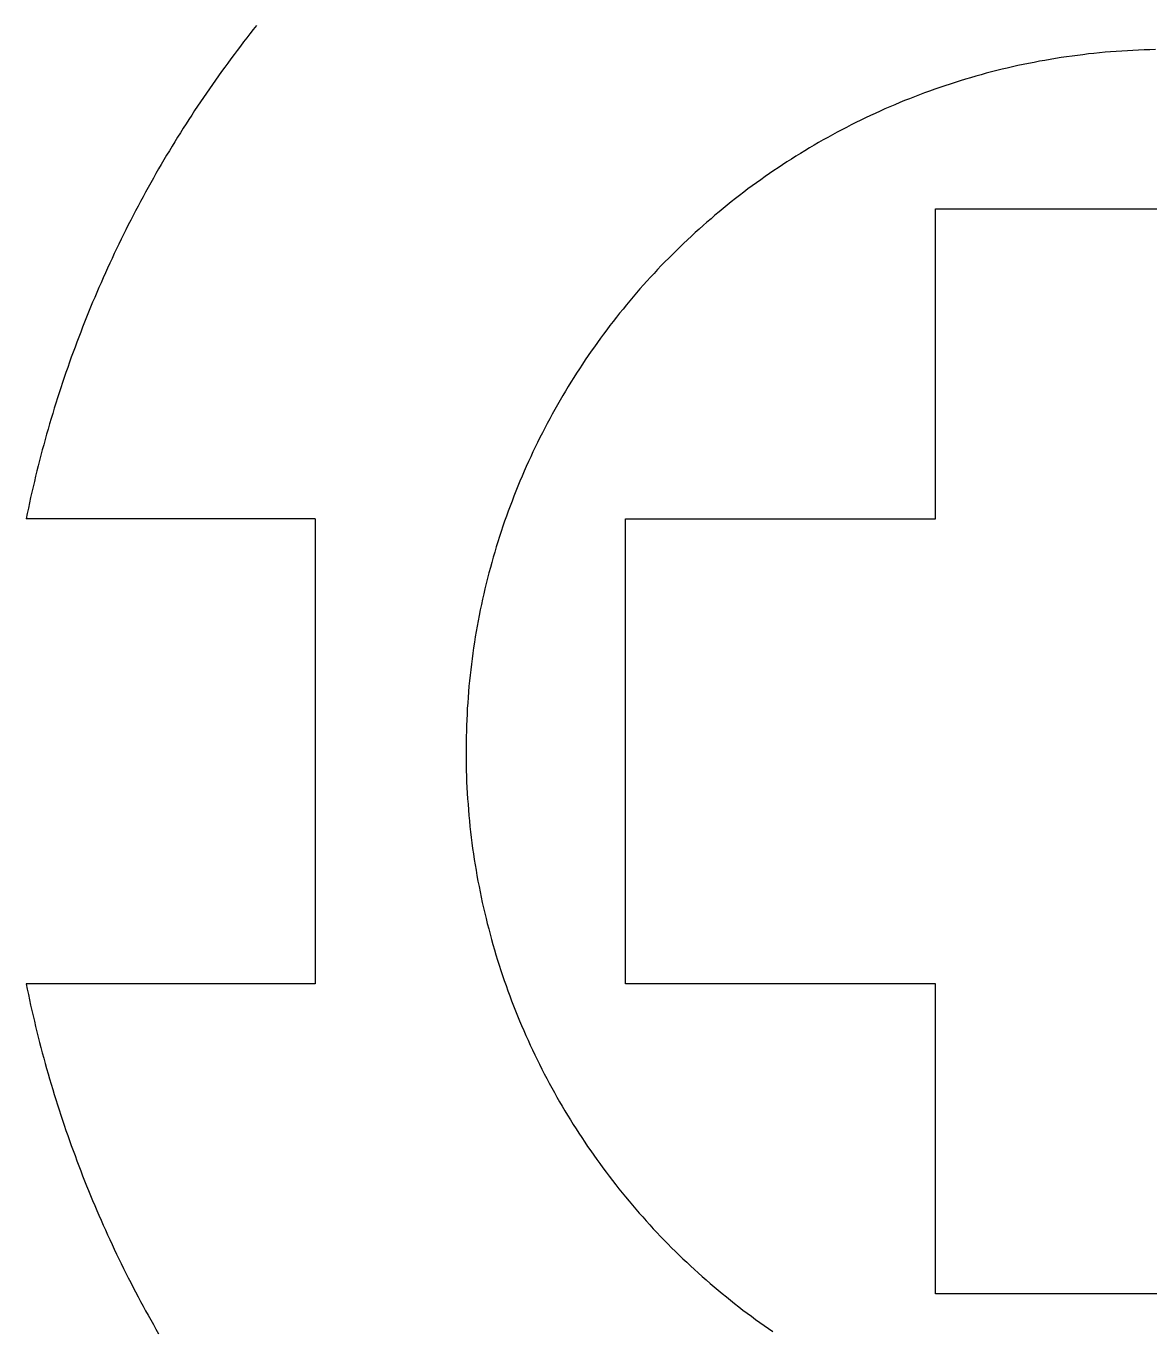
# Model space of a CAD drawing. Extents: x 0 to 279, y 0 to 212.
# Drawn here: x 68.6 to 83.38, y 16.3 to 33.45 of the extents above; entities that cross this region are included whole.
import ezdxf

# ---------------------------------------------------------------- set-up
doc = ezdxf.new("R2010")
doc.units = 0
doc.layers.add('LAYER_1', color=18, linetype='CONTINUOUS')

msp = doc.modelspace()

# ---------------------------------------------------------------- linework, layer by layer
at = {"layer": 'LAYER_1'}
for points in [[(71.629, 33.46), (71.586, 33.406), (71.543, 33.351), (71.5, 33.297), (71.458, 33.242), (71.416, 33.187), (71.374, 33.132), (71.333, 33.077), (71.291, 33.021), (71.25, 32.965), (71.21, 32.909), (71.169, 32.853), (71.129, 32.797), (71.089, 32.74), (71.049, 32.683), (71.009, 32.627), (70.97, 32.569), (70.931, 32.512), (70.892, 32.455), (70.854, 32.397), (70.815, 32.339), (70.777, 32.281), (70.739, 32.223), (70.702, 32.165), (70.665, 32.106), (70.628, 32.047), (70.591, 31.988), (70.554, 31.929), (70.518, 31.87), (70.482, 31.81), (70.446, 31.751), (70.411, 31.691), (70.376, 31.631), (70.341, 31.571), (70.306, 31.51), (70.272, 31.45), (70.238, 31.389), (70.204, 31.328), (70.17, 31.267), (70.137, 31.206), (70.104, 31.144), (70.071, 31.083), (70.038, 31.021), (70.006, 30.959), (69.974, 30.897), (69.942, 30.835), (69.911, 30.772), (69.88, 30.71), (69.849, 30.647), (69.818, 30.584), (69.788, 30.521), (69.758, 30.458), (69.728, 30.395), (69.699, 30.331), (69.669, 30.267), (69.641, 30.203), (69.612, 30.139), (69.584, 30.075), (69.555, 30.011), (69.528, 29.946), (69.5, 29.882), (69.473, 29.817), (69.446, 29.752), (69.419, 29.687), (69.393, 29.622), (69.367, 29.556), (69.341, 29.491), (69.316, 29.425), (69.29, 29.359), (69.265, 29.293), (69.241, 29.227), (69.216, 29.161), (69.192, 29.094), (69.169, 29.028), (69.145, 28.961), (69.122, 28.894), (69.099, 28.827), (69.077, 28.76), (69.054, 28.693), (69.032, 28.625), (69.011, 28.558), (68.989, 28.49), (68.968, 28.422), (68.948, 28.354), (68.927, 28.286), (68.907, 28.218), (68.887, 28.149), (68.868, 28.081), (68.848, 28.012), (68.83, 27.943), (68.811, 27.875), (68.793, 27.805), (68.775, 27.736), (68.757, 27.667), (68.74, 27.598), (68.722, 27.528), (68.706, 27.458), (68.689, 27.388), (68.673, 27.319), (68.657, 27.248), (68.642, 27.178), (68.627, 27.108), (68.612, 27.038), (68.597, 26.967)], [(83.455, 33.141), (83.381, 33.139), (83.307, 33.137), (83.233, 33.134), (83.159, 33.131), (83.085, 33.127), (83.011, 33.122), (82.938, 33.117), (82.865, 33.112), (82.792, 33.106), (82.719, 33.099), (82.646, 33.091), (82.573, 33.084), (82.501, 33.075), (82.429, 33.066), (82.357, 33.056), (82.285, 33.046), (82.213, 33.036), (82.141, 33.024), (82.07, 33.013), (81.999, 33), (81.928, 32.988), (81.857, 32.974), (81.786, 32.96), (81.716, 32.946), (81.646, 32.931), (81.576, 32.915), (81.506, 32.899), (81.436, 32.883), (81.367, 32.865), (81.298, 32.848), (81.229, 32.83), (81.16, 32.811), (81.091, 32.792), (81.023, 32.772), (80.955, 32.752), (80.887, 32.731), (80.819, 32.71), (80.752, 32.688), (80.684, 32.666), (80.617, 32.643), (80.551, 32.62), (80.484, 32.596), (80.418, 32.572), (80.352, 32.547), (80.286, 32.522), (80.22, 32.496), (80.155, 32.47), (80.09, 32.444), (80.025, 32.416), (79.96, 32.389), (79.896, 32.361), (79.832, 32.332), (79.768, 32.303), (79.704, 32.274), (79.641, 32.244), (79.578, 32.213), (79.515, 32.182), (79.453, 32.151), (79.39, 32.119), (79.328, 32.087), (79.267, 32.054), (79.205, 32.021), (79.144, 31.987), (79.083, 31.953), (79.023, 31.919), (78.963, 31.884), (78.903, 31.848), (78.843, 31.812), (78.783, 31.776), (78.724, 31.739), (78.665, 31.702), (78.607, 31.665), (78.549, 31.627), (78.491, 31.588), (78.433, 31.549), (78.376, 31.51), (78.319, 31.47), (78.262, 31.43), (78.206, 31.39), (78.15, 31.349), (78.094, 31.308), (78.039, 31.266), (77.984, 31.224), (77.929, 31.181), (77.875, 31.138), (77.821, 31.095), (77.767, 31.051), (77.713, 31.007), (77.66, 30.962), (77.608, 30.917), (77.555, 30.872), (77.503, 30.826), (77.451, 30.78), (77.4, 30.734), (77.349, 30.687), (77.298, 30.64), (77.248, 30.592), (77.198, 30.544), (77.149, 30.496), (77.099, 30.447), (77.051, 30.398), (77.002, 30.349), (76.954, 30.299), (76.906, 30.249), (76.859, 30.198), (76.812, 30.147), (76.765, 30.096), (76.719, 30.045), (76.673, 29.993), (76.628, 29.94), (76.583, 29.888), (76.538, 29.835), (76.494, 29.782), (76.45, 29.728), (76.406, 29.674), (76.363, 29.62), (76.32, 29.565), (76.278, 29.51), (76.236, 29.455), (76.195, 29.399), (76.153, 29.344), (76.113, 29.287), (76.073, 29.231), (76.033, 29.174), (75.993, 29.117), (75.954, 29.059), (75.916, 29.001), (75.877, 28.943), (75.84, 28.885), (75.802, 28.826), (75.765, 28.767), (75.729, 28.708), (75.693, 28.648), (75.657, 28.589), (75.622, 28.528), (75.588, 28.468), (75.553, 28.407), (75.52, 28.346), (75.486, 28.285), (75.453, 28.223), (75.421, 28.161), (75.389, 28.099), (75.357, 28.037), (75.326, 27.974), (75.296, 27.911), (75.265, 27.848), (75.236, 27.785), (75.206, 27.721), (75.178, 27.657), (75.149, 27.593), (75.122, 27.528), (75.094, 27.463), (75.067, 27.398), (75.041, 27.333), (75.015, 27.268), (74.99, 27.202), (74.965, 27.136), (74.94, 27.07), (74.916, 27.003), (74.893, 26.936), (74.87, 26.87), (74.848, 26.802), (74.826, 26.735), (74.804, 26.667), (74.783, 26.6), (74.763, 26.531), (74.743, 26.463), (74.724, 26.395), (74.705, 26.326), (74.686, 26.257), (74.669, 26.188), (74.651, 26.119), (74.634, 26.049), (74.618, 25.979), (74.602, 25.909), (74.587, 25.839), (74.573, 25.769), (74.558, 25.698), (74.545, 25.628), (74.532, 25.557), (74.519, 25.486), (74.507, 25.414), (74.496, 25.343), (74.485, 25.271), (74.474, 25.199), (74.465, 25.127), (74.455, 25.055), (74.447, 24.983), (74.439, 24.91), (74.431, 24.837), (74.424, 24.765), (74.418, 24.691), (74.412, 24.618), (74.407, 24.545), (74.402, 24.471), (74.398, 24.398), (74.394, 24.324), (74.391, 24.25), (74.389, 24.176), (74.387, 24.102), (74.386, 24.027), (74.385, 23.953), (74.385, 23.878), (74.385, 23.803), (74.387, 23.729), (74.388, 23.655), (74.391, 23.58), (74.393, 23.506), (74.397, 23.433), (74.401, 23.359), (74.406, 23.285), (74.411, 23.212), (74.416, 23.139), (74.423, 23.066), (74.43, 22.993), (74.437, 22.92), (74.445, 22.848), (74.454, 22.775), (74.463, 22.703), (74.472, 22.631), (74.483, 22.559), (74.494, 22.487), (74.505, 22.416), (74.517, 22.344), (74.529, 22.273), (74.542, 22.202), (74.556, 22.132), (74.57, 22.061), (74.584, 21.991), (74.599, 21.92), (74.615, 21.85), (74.631, 21.781), (74.648, 21.711), (74.665, 21.642), (74.683, 21.572), (74.701, 21.504), (74.72, 21.435), (74.739, 21.366), (74.759, 21.298), (74.779, 21.23), (74.8, 21.162), (74.821, 21.094), (74.843, 21.027), (74.866, 20.96), (74.888, 20.893), (74.912, 20.826), (74.936, 20.759), (74.96, 20.693), (74.985, 20.627), (75.01, 20.561), (75.036, 20.496), (75.062, 20.43), (75.089, 20.365), (75.116, 20.301), (75.144, 20.236), (75.172, 20.172), (75.201, 20.108), (75.23, 20.044), (75.259, 19.98), (75.289, 19.917), (75.32, 19.854), (75.351, 19.791), (75.382, 19.729), (75.414, 19.667), (75.447, 19.605), (75.48, 19.543), (75.513, 19.482), (75.547, 19.421), (75.581, 19.36), (75.615, 19.299), (75.65, 19.239), (75.686, 19.179), (75.722, 19.12), (75.758, 19.06), (75.795, 19.001), (75.832, 18.943), (75.87, 18.884), (75.908, 18.826), (75.946, 18.768), (75.985, 18.711), (76.025, 18.653), (76.065, 18.596), (76.105, 18.54), (76.145, 18.484), (76.186, 18.428), (76.228, 18.372), (76.27, 18.317), (76.312, 18.262), (76.354, 18.207), (76.397, 18.153), (76.441, 18.099), (76.485, 18.045), (76.529, 17.992), (76.574, 17.939), (76.619, 17.886), (76.664, 17.834), (76.71, 17.782), (76.756, 17.73), (76.802, 17.679), (76.849, 17.628), (76.897, 17.577), (76.944, 17.527), (76.992, 17.477), (77.041, 17.428), (77.09, 17.378), (77.139, 17.33), (77.188, 17.281), (77.238, 17.233), (77.288, 17.186), (77.339, 17.138), (77.39, 17.091), (77.441, 17.045), (77.493, 16.999), (77.545, 16.953), (77.597, 16.907), (77.65, 16.862), (77.703, 16.818), (77.756, 16.774), (77.81, 16.73), (77.864, 16.686), (77.918, 16.643), (77.973, 16.601), (78.028, 16.558), (78.083, 16.517), (78.139, 16.475), (78.195, 16.434), (78.251, 16.394), (78.308, 16.353), (78.365, 16.314), (78.422, 16.274)], [(83.476, 16.77), (83.333, 16.77), (83.261, 16.77), (83.19, 16.77), (83.119, 16.77), (83.048, 16.77), (82.978, 16.77), (82.908, 16.77), (82.838, 16.77), (82.769, 16.77), (82.7, 16.77), (82.631, 16.77), (82.597, 16.77), (82.563, 16.77), (82.529, 16.77), (82.496, 16.77), (82.462, 16.77), (82.429, 16.77), (82.395, 16.77), (82.362, 16.77), (82.329, 16.77), (82.297, 16.77), (82.264, 16.77), (82.232, 16.77), (82.199, 16.77), (82.167, 16.77), (82.135, 16.77), (82.104, 16.77), (82.072, 16.77), (82.041, 16.77), (82.01, 16.77), (81.979, 16.77), (81.948, 16.77), (81.918, 16.77), (81.887, 16.77), (81.857, 16.77), (81.827, 16.77), (81.798, 16.77), (81.769, 16.77), (81.739, 16.77), (81.711, 16.77), (81.682, 16.77), (81.654, 16.77), (81.625, 16.77), (81.598, 16.77), (81.57, 16.77), (81.543, 16.77), (81.516, 16.77), (81.489, 16.77), (81.463, 16.77), (81.436, 16.77), (81.41, 16.77), (81.385, 16.77), (81.36, 16.77), (81.335, 16.77), (81.31, 16.77), (81.286, 16.77), (81.262, 16.77), (81.238, 16.77), (81.214, 16.77), (81.191, 16.77), (81.169, 16.77), (81.146, 16.77), (81.124, 16.77), (81.103, 16.77), (81.081, 16.77), (81.06, 16.77), (81.04, 16.77), (81.02, 16.77), (81, 16.77), (80.98, 16.77), (80.961, 16.77), (80.942, 16.77), (80.924, 16.77), (80.906, 16.77), (80.889, 16.77), (80.872, 16.77), (80.855, 16.77), (80.838, 16.77), (80.823, 16.77), (80.807, 16.77), (80.792, 16.77), (80.777, 16.77), (80.763, 16.77), (80.75, 16.77), (80.736, 16.77), (80.723, 16.77), (80.711, 16.77), (80.699, 16.77), (80.687, 16.77), (80.676, 16.77), (80.666, 16.77), (80.656, 16.77), (80.646, 16.77), (80.637, 16.77), (80.628, 16.77), (80.624, 16.77), (80.62, 16.77), (80.616, 16.77), (80.613, 16.77), (80.609, 16.77), (80.605, 16.77), (80.602, 16.77), (80.599, 16.77), (80.596, 16.77), (80.593, 16.77), (80.59, 16.77), (80.587, 16.77), (80.584, 16.77), (80.582, 16.77), (80.579, 16.77), (80.577, 16.77), (80.575, 16.77), (80.573, 16.77), (80.571, 16.77), (80.57, 16.77), (80.568, 16.77), (80.567, 16.77), (80.565, 16.77), (80.564, 16.77), (80.563, 16.77), (80.562, 16.77), (80.561, 16.77), (80.561, 16.77), (80.56, 16.77), (80.56, 16.77), (80.56, 16.77), (80.56, 16.77), (80.56, 16.77), (80.56, 16.77), (80.56, 16.77), (80.56, 16.77), (80.56, 16.771), (80.56, 16.771), (80.56, 16.772), (80.56, 16.773), (80.56, 16.773), (80.56, 16.774), (80.56, 16.775), (80.56, 16.776), (80.56, 16.777), (80.56, 16.779), (80.56, 16.78), (80.56, 16.781), (80.56, 16.783), (80.56, 16.784), (80.56, 16.786), (80.56, 16.788), (80.56, 16.79), (80.56, 16.792), (80.56, 16.794), (80.56, 16.796), (80.56, 16.798), (80.56, 16.8), (80.56, 16.802), (80.56, 16.805), (80.56, 16.807), (80.56, 16.81), (80.56, 16.813), (80.56, 16.815), (80.56, 16.821), (80.56, 16.827), (80.56, 16.834), (80.56, 16.84), (80.56, 16.847), (80.56, 16.855), (80.56, 16.862), (80.56, 16.87), (80.56, 16.879), (80.56, 16.887), (80.56, 16.896), (80.56, 16.905), (80.56, 16.915), (80.56, 16.925), (80.56, 16.935), (80.56, 16.945), (80.56, 16.955), (80.56, 16.966), (80.56, 16.977), (80.56, 16.989), (80.56, 17.001), (80.56, 17.013), (80.56, 17.025), (80.56, 17.037), (80.56, 17.05), (80.56, 17.063), (80.56, 17.076), (80.56, 17.09), (80.56, 17.103), (80.56, 17.117), (80.56, 17.132), (80.56, 17.146), (80.56, 17.161), (80.56, 17.176), (80.56, 17.191), (80.56, 17.206), (80.56, 17.222), (80.56, 17.238), (80.56, 17.254), (80.56, 17.27), (80.56, 17.286), (80.56, 17.303), (80.56, 17.32), (80.56, 17.337), (80.56, 17.354), (80.56, 17.371), (80.56, 17.389), (80.56, 17.407), (80.56, 17.425), (80.56, 17.443), (80.56, 17.462), (80.56, 17.48), (80.56, 17.499), (80.56, 17.518), (80.56, 17.537), (80.56, 17.556), (80.56, 17.575), (80.56, 17.595), (80.56, 17.615), (80.56, 17.635), (80.56, 17.655), (80.56, 17.675), (80.56, 17.695), (80.56, 17.716), (80.56, 17.736), (80.56, 17.757), (80.56, 17.778), (80.56, 17.799), (80.56, 17.82), (80.56, 17.841), (80.56, 17.863), (80.56, 17.884), (80.56, 17.906), (80.56, 17.928), (80.56, 17.949), (80.56, 17.971), (80.56, 17.993), (80.56, 18.016), (80.56, 18.038), (80.56, 18.06), (80.56, 18.083), (80.56, 18.105), (80.56, 18.128), (80.56, 18.151), (80.56, 18.196), (80.56, 18.242), (80.56, 18.288), (80.56, 18.335), (80.56, 18.382), (80.56, 18.429), (80.56, 18.476), (80.56, 18.523), (80.56, 18.571), (80.56, 18.618), (80.56, 18.714), (80.56, 18.809), (80.56, 18.905), (80.56, 19), (80.56, 19.048), (80.56, 19.095), (80.56, 19.142), (80.56, 19.19), (80.56, 19.236), (80.56, 19.283), (80.56, 19.33), (80.56, 19.376), (80.56, 19.422), (80.56, 19.468), (80.56, 19.49), (80.56, 19.513), (80.56, 19.536), (80.56, 19.558), (80.56, 19.58), (80.56, 19.603), (80.56, 19.625), (80.56, 19.647), (80.56, 19.669), (80.56, 19.691), (80.56, 19.712), (80.56, 19.734), (80.56, 19.756), (80.56, 19.777), (80.56, 19.798), (80.56, 19.819), (80.56, 19.84), (80.56, 19.861), (80.56, 19.882), (80.56, 19.903), (80.56, 19.923), (80.56, 19.943), (80.56, 19.964), (80.56, 19.984), (80.56, 20.003), (80.56, 20.023), (80.56, 20.043), (80.56, 20.062), (80.56, 20.081), (80.56, 20.1), (80.56, 20.119), (80.56, 20.138), (80.56, 20.157), (80.56, 20.175), (80.56, 20.193), (80.56, 20.211), (80.56, 20.229), (80.56, 20.247), (80.56, 20.264), (80.56, 20.281), (80.56, 20.298), (80.56, 20.315), (80.56, 20.332), (80.56, 20.348), (80.56, 20.365), (80.56, 20.381), (80.56, 20.396), (80.56, 20.412), (80.56, 20.427), (80.56, 20.443), (80.56, 20.457), (80.56, 20.472), (80.56, 20.487), (80.56, 20.501), (80.56, 20.515), (80.56, 20.529), (80.56, 20.542), (80.56, 20.555), (80.56, 20.568), (80.56, 20.581), (80.56, 20.593), (80.56, 20.606), (80.56, 20.618), (80.56, 20.629), (80.56, 20.641), (80.56, 20.652), (80.56, 20.663), (80.56, 20.673), (80.56, 20.684), (80.56, 20.694), (80.56, 20.703), (80.56, 20.713), (80.56, 20.722), (80.56, 20.731), (80.56, 20.739), (80.56, 20.748), (80.56, 20.756), (80.56, 20.763), (80.56, 20.771), (80.56, 20.778), (80.56, 20.785), (80.56, 20.791), (80.56, 20.797), (80.56, 20.803), (80.56, 20.806), (80.56, 20.808), (80.56, 20.811), (80.56, 20.813), (80.56, 20.816), (80.56, 20.818), (80.56, 20.82), (80.56, 20.823), (80.56, 20.825), (80.56, 20.827), (80.56, 20.829), (80.56, 20.83), (80.56, 20.832), (80.56, 20.834), (80.56, 20.835), (80.56, 20.837), (80.56, 20.838), (80.56, 20.84), (80.56, 20.841), (80.56, 20.842), (80.56, 20.843), (80.56, 20.844), (80.56, 20.845), (80.56, 20.846), (80.56, 20.846), (80.56, 20.847), (80.56, 20.847), (80.56, 20.848), (80.56, 20.848), (80.56, 20.848), (80.56, 20.849), (80.56, 20.849), (80.56, 20.849), (80.56, 20.849), (80.559, 20.849), (80.559, 20.849), (80.559, 20.849), (80.558, 20.849), (80.557, 20.849), (80.557, 20.849), (80.556, 20.849), (80.555, 20.849), (80.554, 20.849), (80.553, 20.849), (80.552, 20.849), (80.551, 20.849), (80.549, 20.849), (80.548, 20.849), (80.547, 20.849), (80.545, 20.849), (80.543, 20.849), (80.542, 20.849), (80.54, 20.849), (80.538, 20.849), (80.536, 20.849), (80.534, 20.849), (80.531, 20.849), (80.529, 20.849), (80.527, 20.849), (80.524, 20.849), (80.522, 20.849), (80.519, 20.849), (80.517, 20.849), (80.514, 20.849), (80.508, 20.849), (80.502, 20.849), (80.496, 20.849), (80.489, 20.849), (80.482, 20.849), (80.475, 20.849), (80.467, 20.849), (80.459, 20.849), (80.451, 20.849), (80.442, 20.849), (80.433, 20.849), (80.424, 20.849), (80.415, 20.849), (80.405, 20.849), (80.395, 20.849), (80.384, 20.849), (80.374, 20.849), (80.363, 20.849), (80.352, 20.849), (80.34, 20.849), (80.329, 20.849), (80.317, 20.849), (80.305, 20.849), (80.292, 20.849), (80.279, 20.849), (80.266, 20.849), (80.253, 20.849), (80.24, 20.849), (80.226, 20.849), (80.212, 20.849), (80.198, 20.849), (80.183, 20.849), (80.169, 20.849), (80.154, 20.849), (80.139, 20.849), (80.123, 20.849), (80.108, 20.849), (80.092, 20.849), (80.076, 20.849), (80.06, 20.849), (80.043, 20.849), (80.026, 20.849), (80.01, 20.849), (79.993, 20.849), (79.975, 20.849), (79.958, 20.849), (79.94, 20.849), (79.922, 20.849), (79.904, 20.849), (79.886, 20.849), (79.868, 20.849), (79.849, 20.849), (79.83, 20.849), (79.812, 20.849), (79.792, 20.849), (79.773, 20.849), (79.754, 20.849), (79.734, 20.849), (79.715, 20.849), (79.695, 20.849), (79.675, 20.849), (79.654, 20.849), (79.634, 20.849), (79.614, 20.849), (79.593, 20.849), (79.572, 20.849), (79.551, 20.849), (79.53, 20.849), (79.509, 20.849), (79.488, 20.849), (79.467, 20.849), (79.445, 20.849), (79.423, 20.849), (79.402, 20.849), (79.38, 20.849), (79.358, 20.849), (79.336, 20.849), (79.314, 20.849), (79.291, 20.849), (79.269, 20.849), (79.247, 20.849), (79.224, 20.849), (79.201, 20.849), (79.179, 20.849), (79.133, 20.849), (79.087, 20.849), (79.041, 20.849), (78.994, 20.849), (78.948, 20.849), (78.901, 20.849), (78.853, 20.849), (78.806, 20.849), (78.759, 20.849), (78.711, 20.849), (78.616, 20.849), (78.52, 20.849), (78.425, 20.849), (78.329, 20.849), (78.282, 20.849), (78.234, 20.849), (78.187, 20.849), (78.14, 20.849), (78.093, 20.849), (78.046, 20.849), (78, 20.849), (77.953, 20.849), (77.907, 20.849), (77.862, 20.849), (77.839, 20.849), (77.816, 20.849), (77.794, 20.849), (77.771, 20.849), (77.749, 20.849), (77.727, 20.849), (77.705, 20.849), (77.682, 20.849), (77.661, 20.849), (77.639, 20.849), (77.617, 20.849), (77.595, 20.849), (77.574, 20.849), (77.552, 20.849), (77.531, 20.849), (77.51, 20.849), (77.489, 20.849), (77.468, 20.849), (77.447, 20.849), (77.427, 20.849), (77.406, 20.849), (77.386, 20.849), (77.366, 20.849), (77.346, 20.849), (77.326, 20.849), (77.306, 20.849), (77.287, 20.849), (77.267, 20.849), (77.248, 20.849), (77.229, 20.849), (77.21, 20.849), (77.191, 20.849), (77.173, 20.849), (77.154, 20.849), (77.136, 20.849), (77.118, 20.849), (77.1, 20.849), (77.083, 20.849), (77.065, 20.849), (77.048, 20.849), (77.031, 20.849), (77.014, 20.849), (76.997, 20.849), (76.981, 20.849), (76.965, 20.849), (76.949, 20.849), (76.933, 20.849), (76.917, 20.849), (76.902, 20.849), (76.887, 20.849), (76.872, 20.849), (76.857, 20.849), (76.843, 20.849), (76.828, 20.849), (76.815, 20.849), (76.801, 20.849), (76.787, 20.849), (76.774, 20.849), (76.761, 20.849), (76.748, 20.849), (76.736, 20.849), (76.724, 20.849), (76.712, 20.849), (76.7, 20.849), (76.689, 20.849), (76.677, 20.849), (76.667, 20.849), (76.656, 20.849), (76.646, 20.849), (76.636, 20.849), (76.626, 20.849), (76.616, 20.849), (76.607, 20.849), (76.598, 20.849), (76.59, 20.849), (76.582, 20.849), (76.574, 20.849), (76.566, 20.849), (76.559, 20.849), (76.551, 20.849), (76.545, 20.849), (76.538, 20.849), (76.532, 20.849), (76.527, 20.849), (76.524, 20.849), (76.521, 20.849), (76.518, 20.849), (76.516, 20.849), (76.514, 20.849), (76.511, 20.849), (76.509, 20.849), (76.507, 20.849), (76.505, 20.849), (76.503, 20.849), (76.501, 20.849), (76.499, 20.849), (76.497, 20.849), (76.495, 20.849), (76.494, 20.849), (76.492, 20.849), (76.491, 20.849), (76.49, 20.849), (76.488, 20.849), (76.487, 20.849), (76.486, 20.849), (76.485, 20.849), (76.484, 20.849), (76.484, 20.849), (76.483, 20.849), (76.482, 20.849), (76.482, 20.849), (76.481, 20.849), (76.481, 20.849), (76.481, 20.849), (76.481, 20.849), (76.481, 20.849), (76.481, 20.849), (76.481, 20.849), (76.481, 20.849), (76.481, 20.85), (76.481, 20.85), (76.481, 20.851), (76.481, 20.852), (76.481, 20.853), (76.481, 20.854), (76.481, 20.856), (76.481, 20.857), (76.481, 20.859), (76.481, 20.86), (76.481, 20.862), (76.481, 20.864), (76.481, 20.866), (76.481, 20.868), (76.481, 20.871), (76.481, 20.873), (76.481, 20.876), (76.481, 20.879), (76.481, 20.882), (76.481, 20.885), (76.481, 20.888), (76.481, 20.891), (76.481, 20.894), (76.481, 20.898), (76.481, 20.901), (76.481, 20.905), (76.481, 20.909), (76.481, 20.913), (76.481, 20.917), (76.481, 20.926), (76.481, 20.935), (76.481, 20.945), (76.481, 20.955), (76.481, 20.965), (76.481, 20.976), (76.481, 20.988), (76.481, 21), (76.481, 21.012), (76.481, 21.025), (76.481, 21.038), (76.481, 21.052), (76.481, 21.066), (76.481, 21.081), (76.481, 21.096), (76.481, 21.112), (76.481, 21.127), (76.481, 21.144), (76.481, 21.16), (76.481, 21.178), (76.481, 21.195), (76.481, 21.213), (76.481, 21.231), (76.481, 21.25), (76.481, 21.269), (76.481, 21.289), (76.481, 21.308), (76.481, 21.329), (76.481, 21.349), (76.481, 21.37), (76.481, 21.392), (76.481, 21.413), (76.481, 21.435), (76.481, 21.458), (76.481, 21.48), (76.481, 21.503), (76.481, 21.527), (76.481, 21.55), (76.481, 21.574), (76.481, 21.599), (76.481, 21.623), (76.481, 21.648), (76.481, 21.674), (76.481, 21.699), (76.481, 21.725), (76.481, 21.751), (76.481, 21.778), (76.481, 21.805), (76.481, 21.832), (76.481, 21.859), (76.481, 21.887), (76.481, 21.914), (76.481, 21.942), (76.481, 21.971), (76.481, 21.999), (76.481, 22.028), (76.481, 22.057), (76.481, 22.087), (76.481, 22.116), (76.481, 22.146), (76.481, 22.176), (76.481, 22.206), (76.481, 22.237), (76.481, 22.268), (76.481, 22.299), (76.481, 22.33), (76.481, 22.361), (76.481, 22.393), (76.481, 22.424), (76.481, 22.456), (76.481, 22.488), (76.481, 22.52), (76.481, 22.553), (76.481, 22.586), (76.481, 22.618), (76.481, 22.651), (76.481, 22.684), (76.481, 22.718), (76.481, 22.751), (76.481, 22.785), (76.481, 22.818), (76.481, 22.852), (76.481, 22.886), (76.481, 22.92), (76.481, 22.989), (76.481, 23.057), (76.481, 23.127), (76.481, 23.197), (76.481, 23.267), (76.481, 23.337), (76.481, 23.408), (76.481, 23.479), (76.481, 23.55), (76.481, 23.621), (76.481, 23.764), (76.481, 23.908), (76.481, 24.051), (76.481, 24.194), (76.481, 24.266), (76.481, 24.337), (76.481, 24.408), (76.481, 24.478), (76.481, 24.549), (76.481, 24.619), (76.481, 24.689), (76.481, 24.758), (76.481, 24.827), (76.481, 24.896), (76.481, 24.93), (76.481, 24.964), (76.481, 24.997), (76.481, 25.031), (76.481, 25.065), (76.481, 25.098), (76.481, 25.131), (76.481, 25.164), (76.481, 25.197), (76.481, 25.23), (76.481, 25.263), (76.481, 25.295), (76.481, 25.327), (76.481, 25.359), (76.481, 25.391), (76.481, 25.423), (76.481, 25.455), (76.481, 25.486), (76.481, 25.517), (76.481, 25.548), (76.481, 25.579), (76.481, 25.609), (76.481, 25.639), (76.481, 25.669), (76.481, 25.699), (76.481, 25.729), (76.481, 25.758), (76.481, 25.787), (76.481, 25.816), (76.481, 25.845), (76.481, 25.873), (76.481, 25.901), (76.481, 25.929), (76.481, 25.957), (76.481, 25.984), (76.481, 26.011), (76.481, 26.038), (76.481, 26.064), (76.481, 26.09), (76.481, 26.116), (76.481, 26.142), (76.481, 26.167), (76.481, 26.192), (76.481, 26.217), (76.481, 26.241), (76.481, 26.265), (76.481, 26.289), (76.481, 26.312), (76.481, 26.335), (76.481, 26.358), (76.481, 26.38), (76.481, 26.402), (76.481, 26.424), (76.481, 26.445), (76.481, 26.466), (76.481, 26.487), (76.481, 26.507), (76.481, 26.527), (76.481, 26.546), (76.481, 26.566), (76.481, 26.584), (76.481, 26.603), (76.481, 26.621), (76.481, 26.638), (76.481, 26.655), (76.481, 26.672), (76.481, 26.688), (76.481, 26.704), (76.481, 26.72), (76.481, 26.735), (76.481, 26.749), (76.481, 26.763), (76.481, 26.777), (76.481, 26.79), (76.481, 26.803), (76.481, 26.816), (76.481, 26.828), (76.481, 26.839), (76.481, 26.85), (76.481, 26.861), (76.481, 26.871), (76.481, 26.881), (76.481, 26.89), (76.481, 26.898), (76.481, 26.902), (76.481, 26.906), (76.481, 26.91), (76.481, 26.914), (76.481, 26.918), (76.481, 26.921), (76.481, 26.925), (76.481, 26.928), (76.481, 26.931), (76.481, 26.934), (76.481, 26.937), (76.481, 26.94), (76.481, 26.942), (76.481, 26.945), (76.481, 26.947), (76.481, 26.949), (76.481, 26.952), (76.481, 26.954), (76.481, 26.955), (76.481, 26.957), (76.481, 26.959), (76.481, 26.96), (76.481, 26.961), (76.481, 26.963), (76.481, 26.964), (76.481, 26.964), (76.481, 26.965), (76.481, 26.966), (76.481, 26.966), (76.481, 26.967), (76.481, 26.967), (76.481, 26.967), (76.481, 26.967), (76.481, 26.967), (76.481, 26.967), (76.481, 26.967), (76.482, 26.967), (76.482, 26.967), (76.483, 26.967), (76.484, 26.967), (76.484, 26.967), (76.485, 26.967), (76.486, 26.967), (76.487, 26.967), (76.488, 26.967), (76.49, 26.967), (76.491, 26.967), (76.492, 26.967), (76.494, 26.967), (76.495, 26.967), (76.497, 26.967), (76.499, 26.967), (76.501, 26.967), (76.503, 26.967), (76.505, 26.967), (76.507, 26.967), (76.509, 26.967), (76.511, 26.967), (76.514, 26.967), (76.516, 26.967), (76.518, 26.967), (76.521, 26.967), (76.524, 26.967), (76.527, 26.967), (76.532, 26.967), (76.538, 26.967), (76.545, 26.967), (76.551, 26.967), (76.559, 26.967), (76.566, 26.967), (76.574, 26.967), (76.582, 26.967), (76.59, 26.967), (76.598, 26.967), (76.607, 26.967), (76.616, 26.967), (76.626, 26.967), (76.636, 26.967), (76.646, 26.967), (76.656, 26.967), (76.667, 26.967), (76.677, 26.967), (76.689, 26.967), (76.7, 26.967), (76.712, 26.967), (76.724, 26.967), (76.736, 26.967), (76.748, 26.967), (76.761, 26.967), (76.774, 26.967), (76.787, 26.967), (76.801, 26.967), (76.815, 26.967), (76.828, 26.967), (76.843, 26.967), (76.857, 26.967), (76.872, 26.967), (76.887, 26.967), (76.902, 26.967), (76.917, 26.967), (76.933, 26.967), (76.949, 26.967), (76.965, 26.967), (76.981, 26.967), (76.997, 26.967), (77.014, 26.967), (77.031, 26.967), (77.048, 26.967), (77.065, 26.967), (77.083, 26.967), (77.1, 26.967), (77.118, 26.967), (77.136, 26.967), (77.154, 26.967), (77.173, 26.967), (77.191, 26.967), (77.21, 26.967), (77.229, 26.967), (77.248, 26.967), (77.267, 26.967), (77.287, 26.967), (77.306, 26.967), (77.326, 26.967), (77.346, 26.967), (77.366, 26.967), (77.386, 26.967), (77.406, 26.967), (77.427, 26.967), (77.447, 26.967), (77.468, 26.967), (77.489, 26.967), (77.51, 26.967), (77.531, 26.967), (77.552, 26.967), (77.574, 26.967), (77.595, 26.967), (77.617, 26.967), (77.639, 26.967), (77.661, 26.967), (77.682, 26.967), (77.705, 26.967), (77.727, 26.967), (77.749, 26.967), (77.771, 26.967), (77.794, 26.967), (77.816, 26.967), (77.839, 26.967), (77.862, 26.967), (77.907, 26.967), (77.953, 26.967), (78, 26.967), (78.046, 26.967), (78.093, 26.967), (78.14, 26.967), (78.187, 26.967), (78.234, 26.967), (78.282, 26.967), (78.329, 26.967), (78.425, 26.967), (78.52, 26.967), (78.616, 26.967), (78.711, 26.967), (78.759, 26.967), (78.806, 26.967), (78.853, 26.967), (78.901, 26.967), (78.948, 26.967), (78.994, 26.967), (79.041, 26.967), (79.087, 26.967), (79.133, 26.967), (79.179, 26.967), (79.201, 26.967), (79.224, 26.967), (79.247, 26.967), (79.269, 26.967), (79.291, 26.967), (79.314, 26.967), (79.336, 26.967), (79.358, 26.967), (79.38, 26.967), (79.402, 26.967), (79.423, 26.967), (79.445, 26.967), (79.467, 26.967), (79.488, 26.967), (79.509, 26.967), (79.53, 26.967), (79.551, 26.967), (79.572, 26.967), (79.593, 26.967), (79.614, 26.967), (79.634, 26.967), (79.654, 26.967), (79.675, 26.967), (79.695, 26.967), (79.715, 26.967), (79.734, 26.967), (79.754, 26.967), (79.773, 26.967), (79.792, 26.967), (79.812, 26.967), (79.83, 26.967), (79.849, 26.967), (79.868, 26.967), (79.886, 26.967), (79.904, 26.967), (79.922, 26.967), (79.94, 26.967), (79.958, 26.967), (79.975, 26.967), (79.993, 26.967), (80.01, 26.967), (80.026, 26.967), (80.043, 26.967), (80.06, 26.967), (80.076, 26.967), (80.092, 26.967), (80.108, 26.967), (80.123, 26.967), (80.139, 26.967), (80.154, 26.967), (80.169, 26.967), (80.183, 26.967), (80.198, 26.967), (80.212, 26.967), (80.226, 26.967), (80.24, 26.967), (80.253, 26.967), (80.266, 26.967), (80.279, 26.967), (80.292, 26.967), (80.305, 26.967), (80.317, 26.967), (80.329, 26.967), (80.34, 26.967), (80.352, 26.967), (80.363, 26.967), (80.374, 26.967), (80.384, 26.967), (80.395, 26.967), (80.405, 26.967), (80.415, 26.967), (80.424, 26.967), (80.433, 26.967), (80.442, 26.967), (80.451, 26.967), (80.459, 26.967), (80.467, 26.967), (80.475, 26.967), (80.482, 26.967), (80.489, 26.967), (80.496, 26.967), (80.502, 26.967), (80.508, 26.967), (80.514, 26.967), (80.517, 26.967), (80.519, 26.967), (80.522, 26.967), (80.524, 26.967), (80.527, 26.967), (80.529, 26.967), (80.531, 26.967), (80.534, 26.967), (80.536, 26.967), (80.538, 26.967), (80.54, 26.967), (80.542, 26.967), (80.543, 26.967), (80.545, 26.967), (80.547, 26.967), (80.548, 26.967), (80.549, 26.967), (80.551, 26.967), (80.552, 26.967), (80.553, 26.967), (80.554, 26.967), (80.555, 26.967), (80.556, 26.967), (80.557, 26.967), (80.557, 26.967), (80.558, 26.967), (80.559, 26.967), (80.559, 26.967), (80.559, 26.967), (80.56, 26.967), (80.56, 26.967), (80.56, 26.967), (80.56, 26.967), (80.56, 26.967), (80.56, 26.967), (80.56, 26.968), (80.56, 26.968), (80.56, 26.969), (80.56, 26.969), (80.56, 26.97), (80.56, 26.971), (80.56, 26.972), (80.56, 26.973), (80.56, 26.974), (80.56, 26.975), (80.56, 26.976), (80.56, 26.977), (80.56, 26.979), (80.56, 26.98), (80.56, 26.982), (80.56, 26.983), (80.56, 26.985), (80.56, 26.987), (80.56, 26.989), (80.56, 26.991), (80.56, 26.993), (80.56, 26.995), (80.56, 26.997), (80.56, 27), (80.56, 27.002), (80.56, 27.005), (80.56, 27.007), (80.56, 27.01), (80.56, 27.013), (80.56, 27.019), (80.56, 27.025), (80.56, 27.031), (80.56, 27.038), (80.56, 27.045), (80.56, 27.052), (80.56, 27.06), (80.56, 27.068), (80.56, 27.076), (80.56, 27.085), (80.56, 27.094), (80.56, 27.103), (80.56, 27.112), (80.56, 27.122), (80.56, 27.132), (80.56, 27.142), (80.56, 27.153), (80.56, 27.164), (80.56, 27.175), (80.56, 27.186), (80.56, 27.198), (80.56, 27.21), (80.56, 27.222), (80.56, 27.235), (80.56, 27.247), (80.56, 27.26), (80.56, 27.274), (80.56, 27.287), (80.56, 27.301), (80.56, 27.315), (80.56, 27.329), (80.56, 27.343), (80.56, 27.358), (80.56, 27.373), (80.56, 27.388), (80.56, 27.404), (80.56, 27.419), (80.56, 27.435), (80.56, 27.451), (80.56, 27.467), (80.56, 27.484), (80.56, 27.5), (80.56, 27.517), (80.56, 27.534), (80.56, 27.551), (80.56, 27.569), (80.56, 27.587), (80.56, 27.604), (80.56, 27.622), (80.56, 27.641), (80.56, 27.659), (80.56, 27.678), (80.56, 27.696), (80.56, 27.715), (80.56, 27.734), (80.56, 27.753), (80.56, 27.773), (80.56, 27.792), (80.56, 27.812), (80.56, 27.832), (80.56, 27.852), (80.56, 27.872), (80.56, 27.893), (80.56, 27.913), (80.56, 27.934), (80.56, 27.954), (80.56, 27.975), (80.56, 27.996), (80.56, 28.017), (80.56, 28.039), (80.56, 28.06), (80.56, 28.082), (80.56, 28.103), (80.56, 28.125), (80.56, 28.147), (80.56, 28.169), (80.56, 28.191), (80.56, 28.213), (80.56, 28.235), (80.56, 28.258), (80.56, 28.28), (80.56, 28.303), (80.56, 28.325), (80.56, 28.348), (80.56, 28.394), (80.56, 28.44), (80.56, 28.486), (80.56, 28.532), (80.56, 28.579), (80.56, 28.626), (80.56, 28.673), (80.56, 28.721), (80.56, 28.768), (80.56, 28.816), (80.56, 28.911), (80.56, 29.007), (80.56, 29.102), (80.56, 29.198), (80.56, 29.245), (80.56, 29.293), (80.56, 29.34), (80.56, 29.387), (80.56, 29.434), (80.56, 29.481), (80.56, 29.527), (80.56, 29.573), (80.56, 29.619), (80.56, 29.665), (80.56, 29.688), (80.56, 29.71), (80.56, 29.733), (80.56, 29.755), (80.56, 29.778), (80.56, 29.8), (80.56, 29.822), (80.56, 29.844), (80.56, 29.866), (80.56, 29.888), (80.56, 29.91), (80.56, 29.931), (80.56, 29.953), (80.56, 29.974), (80.56, 29.996), (80.56, 30.017), (80.56, 30.038), (80.56, 30.059), (80.56, 30.079), (80.56, 30.1), (80.56, 30.12), (80.56, 30.141), (80.56, 30.161), (80.56, 30.181), (80.56, 30.201), (80.56, 30.221), (80.56, 30.24), (80.56, 30.26), (80.56, 30.279), (80.56, 30.298), (80.56, 30.317), (80.56, 30.336), (80.56, 30.354), (80.56, 30.373), (80.56, 30.391), (80.56, 30.409), (80.56, 30.427), (80.56, 30.444), (80.56, 30.462), (80.56, 30.479), (80.56, 30.496), (80.56, 30.513), (80.56, 30.529), (80.56, 30.546), (80.56, 30.562), (80.56, 30.578), (80.56, 30.594), (80.56, 30.61), (80.56, 30.625), (80.56, 30.64), (80.56, 30.655), (80.56, 30.67), (80.56, 30.684), (80.56, 30.698), (80.56, 30.712), (80.56, 30.726), (80.56, 30.74), (80.56, 30.753), (80.56, 30.766), (80.56, 30.778), (80.56, 30.791), (80.56, 30.803), (80.56, 30.815), (80.56, 30.827), (80.56, 30.838), (80.56, 30.849), (80.56, 30.86), (80.56, 30.871), (80.56, 30.881), (80.56, 30.891), (80.56, 30.901), (80.56, 30.91), (80.56, 30.92), (80.56, 30.928), (80.56, 30.937), (80.56, 30.945), (80.56, 30.953), (80.56, 30.961), (80.56, 30.968), (80.56, 30.975), (80.56, 30.982), (80.56, 30.988), (80.56, 30.995), (80.56, 31), (80.56, 31.003), (80.56, 31.006), (80.56, 31.008), (80.56, 31.011), (80.56, 31.013), (80.56, 31.016), (80.56, 31.018), (80.56, 31.02), (80.56, 31.022), (80.56, 31.024), (80.56, 31.026), (80.56, 31.028), (80.56, 31.03), (80.56, 31.031), (80.56, 31.033), (80.56, 31.034), (80.56, 31.036), (80.56, 31.037), (80.56, 31.038), (80.56, 31.039), (80.56, 31.041), (80.56, 31.041), (80.56, 31.042), (80.56, 31.043), (80.56, 31.044), (80.56, 31.044), (80.56, 31.045), (80.56, 31.045), (80.56, 31.046), (80.56, 31.046), (80.56, 31.046), (80.56, 31.046), (80.56, 31.046), (80.56, 31.046), (80.56, 31.046), (80.561, 31.046), (80.561, 31.046), (80.562, 31.046), (80.563, 31.046), (80.564, 31.046), (80.565, 31.046), (80.567, 31.046), (80.568, 31.046), (80.57, 31.046), (80.571, 31.046), (80.573, 31.046), (80.575, 31.046), (80.577, 31.046), (80.579, 31.046), (80.582, 31.046), (80.584, 31.046), (80.587, 31.046), (80.59, 31.046), (80.593, 31.046), (80.596, 31.046), (80.599, 31.046), (80.602, 31.046), (80.605, 31.046), (80.609, 31.046), (80.613, 31.046), (80.616, 31.046), (80.62, 31.046), (80.624, 31.046), (80.628, 31.046), (80.637, 31.046), (80.646, 31.046), (80.656, 31.046), (80.666, 31.046), (80.676, 31.046), (80.687, 31.046), (80.699, 31.046), (80.711, 31.046), (80.723, 31.046), (80.736, 31.046), (80.75, 31.046), (80.763, 31.046), (80.777, 31.046), (80.792, 31.046), (80.807, 31.046), (80.823, 31.046), (80.838, 31.046), (80.855, 31.046), (80.872, 31.046), (80.889, 31.046), (80.906, 31.046), (80.924, 31.046), (80.942, 31.046), (80.961, 31.046), (80.98, 31.046), (81, 31.046), (81.02, 31.046), (81.04, 31.046), (81.06, 31.046), (81.081, 31.046), (81.103, 31.046), (81.124, 31.046), (81.146, 31.046), (81.169, 31.046), (81.191, 31.046), (81.214, 31.046), (81.238, 31.046), (81.262, 31.046), (81.286, 31.046), (81.31, 31.046), (81.335, 31.046), (81.36, 31.046), (81.385, 31.046), (81.41, 31.046), (81.436, 31.046), (81.463, 31.046), (81.489, 31.046), (81.516, 31.046), (81.543, 31.046), (81.57, 31.046), (81.598, 31.046), (81.625, 31.046), (81.654, 31.046), (81.682, 31.046), (81.711, 31.046), (81.739, 31.046), (81.769, 31.046), (81.798, 31.046), (81.827, 31.046), (81.857, 31.046), (81.887, 31.046), (81.918, 31.046), (81.948, 31.046), (81.979, 31.046), (82.01, 31.046), (82.041, 31.046), (82.072, 31.046), (82.104, 31.046), (82.135, 31.046), (82.167, 31.046), (82.199, 31.046), (82.232, 31.046), (82.264, 31.046), (82.297, 31.046), (82.329, 31.046), (82.362, 31.046), (82.395, 31.046), (82.429, 31.046), (82.462, 31.046), (82.496, 31.046), (82.529, 31.046), (82.563, 31.046), (82.597, 31.046), (82.631, 31.046), (82.7, 31.046), (82.769, 31.046), (82.838, 31.046), (82.908, 31.046), (82.978, 31.046), (83.048, 31.046), (83.119, 31.046), (83.19, 31.046), (83.261, 31.046), (83.333, 31.046), (83.476, 31.046)], [(72.402, 26.967), (72.402, 26.967), (72.402, 26.967), (72.402, 26.966), (72.402, 26.966), (72.402, 26.965), (72.402, 26.964), (72.402, 26.964), (72.402, 26.963), (72.402, 26.961), (72.402, 26.96), (72.402, 26.959), (72.402, 26.957), (72.402, 26.955), (72.402, 26.954), (72.402, 26.952), (72.402, 26.949), (72.402, 26.947), (72.402, 26.945), (72.402, 26.942), (72.402, 26.94), (72.402, 26.937), (72.402, 26.934), (72.402, 26.931), (72.402, 26.928), (72.402, 26.925), (72.402, 26.921), (72.402, 26.918), (72.402, 26.914), (72.402, 26.91), (72.402, 26.906), (72.402, 26.902), (72.402, 26.898), (72.402, 26.89), (72.402, 26.881), (72.402, 26.871), (72.402, 26.861), (72.402, 26.85), (72.402, 26.839), (72.402, 26.828), (72.402, 26.816), (72.402, 26.803), (72.402, 26.79), (72.402, 26.777), (72.402, 26.763), (72.402, 26.749), (72.402, 26.735), (72.402, 26.72), (72.402, 26.704), (72.402, 26.688), (72.402, 26.672), (72.402, 26.655), (72.402, 26.638), (72.402, 26.621), (72.402, 26.603), (72.402, 26.584), (72.402, 26.566), (72.402, 26.546), (72.402, 26.527), (72.402, 26.507), (72.402, 26.487), (72.402, 26.466), (72.402, 26.445), (72.402, 26.424), (72.402, 26.402), (72.402, 26.38), (72.402, 26.358), (72.402, 26.335), (72.402, 26.312), (72.402, 26.289), (72.402, 26.265), (72.402, 26.241), (72.402, 26.217), (72.402, 26.192), (72.402, 26.167), (72.402, 26.142), (72.402, 26.116), (72.402, 26.09), (72.402, 26.064), (72.402, 26.038), (72.402, 26.011), (72.402, 25.984), (72.402, 25.957), (72.402, 25.929), (72.402, 25.901), (72.402, 25.873), (72.402, 25.845), (72.402, 25.816), (72.402, 25.787), (72.402, 25.758), (72.402, 25.729), (72.402, 25.699), (72.402, 25.669), (72.402, 25.639), (72.402, 25.609), (72.402, 25.579), (72.402, 25.548), (72.402, 25.517), (72.402, 25.486), (72.402, 25.455), (72.402, 25.423), (72.402, 25.391), (72.402, 25.359), (72.402, 25.327), (72.402, 25.295), (72.402, 25.263), (72.402, 25.23), (72.402, 25.197), (72.402, 25.164), (72.402, 25.131), (72.402, 25.098), (72.402, 25.065), (72.402, 25.031), (72.402, 24.997), (72.402, 24.964), (72.402, 24.93), (72.402, 24.896), (72.402, 24.827), (72.402, 24.758), (72.402, 24.689), (72.402, 24.619), (72.402, 24.549), (72.402, 24.478), (72.402, 24.408), (72.402, 24.337), (72.402, 24.266), (72.402, 24.194), (72.402, 24.051), (72.402, 23.908), (72.402, 23.764), (72.402, 23.621), (72.402, 23.55), (72.402, 23.479), (72.402, 23.408), (72.402, 23.337), (72.402, 23.267), (72.402, 23.197), (72.402, 23.127), (72.402, 23.057), (72.402, 22.989), (72.402, 22.92), (72.402, 22.886), (72.402, 22.852), (72.402, 22.818), (72.402, 22.785), (72.402, 22.751), (72.402, 22.718), (72.402, 22.684), (72.402, 22.651), (72.402, 22.618), (72.402, 22.586), (72.402, 22.553), (72.402, 22.52), (72.402, 22.488), (72.402, 22.456), (72.402, 22.424), (72.402, 22.393), (72.402, 22.361), (72.402, 22.33), (72.402, 22.299), (72.402, 22.268), (72.402, 22.237), (72.402, 22.206), (72.402, 22.176), (72.402, 22.146), (72.402, 22.116), (72.402, 22.087), (72.402, 22.057), (72.402, 22.028), (72.402, 21.999), (72.402, 21.971), (72.402, 21.942), (72.402, 21.914), (72.402, 21.887), (72.402, 21.859), (72.402, 21.832), (72.402, 21.805), (72.402, 21.778), (72.402, 21.751), (72.402, 21.725), (72.402, 21.699), (72.402, 21.674), (72.402, 21.648), (72.402, 21.623), (72.402, 21.599), (72.402, 21.574), (72.402, 21.55), (72.402, 21.527), (72.402, 21.503), (72.402, 21.48), (72.402, 21.458), (72.402, 21.435), (72.402, 21.413), (72.402, 21.392), (72.402, 21.37), (72.402, 21.349), (72.402, 21.329), (72.402, 21.308), (72.402, 21.289), (72.402, 21.269), (72.402, 21.25), (72.402, 21.231), (72.402, 21.213), (72.402, 21.195), (72.402, 21.178), (72.402, 21.16), (72.402, 21.144), (72.402, 21.127), (72.402, 21.112), (72.402, 21.096), (72.402, 21.081), (72.402, 21.066), (72.402, 21.052), (72.402, 21.038), (72.402, 21.025), (72.402, 21.012), (72.402, 21), (72.402, 20.988), (72.402, 20.976), (72.402, 20.965), (72.402, 20.955), (72.402, 20.945), (72.402, 20.935), (72.402, 20.926), (72.402, 20.917), (72.402, 20.913), (72.402, 20.909), (72.402, 20.905), (72.402, 20.901), (72.402, 20.898), (72.402, 20.894), (72.402, 20.891), (72.402, 20.888), (72.402, 20.885), (72.402, 20.882), (72.402, 20.879), (72.402, 20.876), (72.402, 20.873), (72.402, 20.871), (72.402, 20.868), (72.402, 20.866), (72.402, 20.864), (72.402, 20.862), (72.402, 20.86), (72.402, 20.859), (72.402, 20.857), (72.402, 20.856), (72.402, 20.854), (72.402, 20.853), (72.402, 20.852), (72.402, 20.851), (72.402, 20.85), (72.402, 20.85), (72.402, 20.849), (72.402, 20.849), (72.402, 20.849), (72.402, 20.849), (72.402, 20.849), (72.402, 20.849), (72.401, 20.849), (72.401, 20.849), (72.401, 20.849), (72.4, 20.849), (72.4, 20.849), (72.399, 20.849), (72.398, 20.849), (72.398, 20.849), (72.397, 20.849), (72.396, 20.849), (72.395, 20.849), (72.393, 20.849), (72.392, 20.849), (72.391, 20.849), (72.389, 20.849), (72.388, 20.849), (72.386, 20.849), (72.385, 20.849), (72.383, 20.849), (72.381, 20.849), (72.379, 20.849), (72.378, 20.849), (72.375, 20.849), (72.373, 20.849), (72.371, 20.849), (72.369, 20.849), (72.367, 20.849), (72.364, 20.849), (72.362, 20.849), (72.359, 20.849), (72.354, 20.849), (72.348, 20.849), (72.342, 20.849), (72.336, 20.849), (72.329, 20.849), (72.322, 20.849), (72.315, 20.849), (72.308, 20.849), (72.3, 20.849), (72.292, 20.849), (72.284, 20.849), (72.275, 20.849), (72.266, 20.849), (72.257, 20.849), (72.248, 20.849), (72.238, 20.849), (72.228, 20.849), (72.218, 20.849), (72.208, 20.849), (72.197, 20.849), (72.186, 20.849), (72.175, 20.849), (72.164, 20.849), (72.152, 20.849), (72.14, 20.849), (72.128, 20.849), (72.116, 20.849), (72.103, 20.849), (72.09, 20.849), (72.077, 20.849), (72.064, 20.849), (72.051, 20.849), (72.037, 20.849), (72.023, 20.849), (72.009, 20.849), (71.995, 20.849), (71.98, 20.849), (71.965, 20.849), (71.95, 20.849), (71.935, 20.849), (71.92, 20.849), (71.904, 20.849), (71.889, 20.849), (71.873, 20.849), (71.857, 20.849), (71.84, 20.849), (71.824, 20.849), (71.807, 20.849), (71.791, 20.849), (71.774, 20.849), (71.756, 20.849), (71.739, 20.849), (71.722, 20.849), (71.704, 20.849), (71.686, 20.849), (71.668, 20.849), (71.65, 20.849), (71.632, 20.849), (71.614, 20.849), (71.595, 20.849), (71.576, 20.849), (71.557, 20.849), (71.539, 20.849), (71.519, 20.849), (71.5, 20.849), (71.481, 20.849), (71.461, 20.849), (71.442, 20.849), (71.422, 20.849), (71.402, 20.849), (71.382, 20.849), (71.362, 20.849), (71.342, 20.849), (71.322, 20.849), (71.301, 20.849), (71.281, 20.849), (71.26, 20.849), (71.24, 20.849), (71.219, 20.849), (71.198, 20.849), (71.177, 20.849), (71.156, 20.849), (71.135, 20.849), (71.114, 20.849), (71.071, 20.849), (71.028, 20.849), (70.985, 20.849), (70.942, 20.849), (70.898, 20.849), (70.854, 20.849), (70.81, 20.849), (70.766, 20.849), (70.722, 20.849), (70.678, 20.849), (70.589, 20.849), (70.5, 20.849), (70.41, 20.849), (70.321, 20.849), (70.277, 20.849), (70.233, 20.849), (70.189, 20.849), (70.145, 20.849), (70.101, 20.849), (70.057, 20.849), (70.014, 20.849), (69.971, 20.849), (69.928, 20.849), (69.885, 20.849), (69.864, 20.849), (69.843, 20.849), (69.822, 20.849), (69.801, 20.849), (69.78, 20.849), (69.759, 20.849), (69.739, 20.849), (69.718, 20.849), (69.698, 20.849), (69.677, 20.849), (69.657, 20.849), (69.637, 20.849), (69.617, 20.849), (69.597, 20.849), (69.577, 20.849), (69.557, 20.849), (69.538, 20.849), (69.518, 20.849), (69.499, 20.849), (69.48, 20.849), (69.461, 20.849), (69.442, 20.849), (69.423, 20.849), (69.404, 20.849), (69.386, 20.849), (69.367, 20.849), (69.349, 20.849), (69.331, 20.849), (69.313, 20.849), (69.295, 20.849), (69.277, 20.849), (69.26, 20.849), (69.243, 20.849), (69.226, 20.849), (69.209, 20.849), (69.192, 20.849), (69.175, 20.849), (69.159, 20.849), (69.142, 20.849), (69.126, 20.849), (69.11, 20.849), (69.095, 20.849), (69.079, 20.849), (69.064, 20.849), (69.049, 20.849), (69.034, 20.849), (69.019, 20.849), (69.004, 20.849), (68.99, 20.849), (68.976, 20.849), (68.962, 20.849), (68.948, 20.849), (68.935, 20.849), (68.922, 20.849), (68.909, 20.849), (68.896, 20.849), (68.883, 20.849), (68.871, 20.849), (68.859, 20.849), (68.847, 20.849), (68.835, 20.849), (68.824, 20.849), (68.813, 20.849), (68.802, 20.849), (68.791, 20.849), (68.781, 20.849), (68.771, 20.849), (68.761, 20.849), (68.751, 20.849), (68.742, 20.849), (68.733, 20.849), (68.724, 20.849), (68.715, 20.849), (68.707, 20.849), (68.699, 20.849), (68.691, 20.849), (68.684, 20.849), (68.677, 20.849), (68.67, 20.849), (68.663, 20.849), (68.657, 20.849), (68.651, 20.849), (68.645, 20.849), (68.64, 20.849), (68.637, 20.849), (68.635, 20.849), (68.633, 20.849), (68.63, 20.849), (68.628, 20.849), (68.626, 20.849), (68.624, 20.849), (68.622, 20.849), (68.62, 20.849), (68.618, 20.849), (68.616, 20.849), (68.614, 20.849), (68.613, 20.849), (68.611, 20.849), (68.61, 20.849), (68.608, 20.849), (68.607, 20.849), (68.606, 20.849), (68.605, 20.849), (68.603, 20.849), (68.602, 20.849), (68.602, 20.849), (68.601, 20.849), (68.6, 20.849), (68.599, 20.849), (68.599, 20.849), (68.598, 20.849), (68.598, 20.849), (68.598, 20.849), (68.597, 20.849), (68.597, 20.849), (68.597, 20.849)], [(72.402, 26.967), (72.402, 26.967), (72.402, 26.967), (72.401, 26.967), (72.401, 26.967), (72.401, 26.967), (72.4, 26.967), (72.4, 26.967), (72.399, 26.967), (72.398, 26.967), (72.398, 26.967), (72.397, 26.967), (72.396, 26.967), (72.395, 26.967), (72.393, 26.967), (72.392, 26.967), (72.391, 26.967), (72.389, 26.967), (72.388, 26.967), (72.386, 26.967), (72.385, 26.967), (72.383, 26.967), (72.381, 26.967), (72.379, 26.967), (72.378, 26.967), (72.375, 26.967), (72.373, 26.967), (72.371, 26.967), (72.369, 26.967), (72.367, 26.967), (72.364, 26.967), (72.362, 26.967), (72.359, 26.967), (72.354, 26.967), (72.348, 26.967), (72.342, 26.967), (72.336, 26.967), (72.329, 26.967), (72.322, 26.967), (72.315, 26.967), (72.308, 26.967), (72.3, 26.967), (72.292, 26.967), (72.284, 26.967), (72.275, 26.967), (72.266, 26.967), (72.257, 26.967), (72.248, 26.967), (72.238, 26.967), (72.228, 26.967), (72.218, 26.967), (72.208, 26.967), (72.197, 26.967), (72.186, 26.967), (72.175, 26.967), (72.164, 26.967), (72.152, 26.967), (72.14, 26.967), (72.128, 26.967), (72.116, 26.967), (72.103, 26.967), (72.09, 26.967), (72.077, 26.967), (72.064, 26.967), (72.051, 26.967), (72.037, 26.967), (72.023, 26.967), (72.009, 26.967), (71.995, 26.967), (71.98, 26.967), (71.965, 26.967), (71.95, 26.967), (71.935, 26.967), (71.92, 26.967), (71.904, 26.967), (71.889, 26.967), (71.873, 26.967), (71.857, 26.967), (71.84, 26.967), (71.824, 26.967), (71.807, 26.967), (71.791, 26.967), (71.774, 26.967), (71.756, 26.967), (71.739, 26.967), (71.722, 26.967), (71.704, 26.967), (71.686, 26.967), (71.668, 26.967), (71.65, 26.967), (71.632, 26.967), (71.614, 26.967), (71.595, 26.967), (71.576, 26.967), (71.557, 26.967), (71.539, 26.967), (71.519, 26.967), (71.5, 26.967), (71.481, 26.967), (71.461, 26.967), (71.442, 26.967), (71.422, 26.967), (71.402, 26.967), (71.382, 26.967), (71.362, 26.967), (71.342, 26.967), (71.322, 26.967), (71.301, 26.967), (71.281, 26.967), (71.26, 26.967), (71.24, 26.967), (71.219, 26.967), (71.198, 26.967), (71.177, 26.967), (71.156, 26.967), (71.135, 26.967), (71.114, 26.967), (71.071, 26.967), (71.028, 26.967), (70.985, 26.967), (70.942, 26.967), (70.898, 26.967), (70.854, 26.967), (70.81, 26.967), (70.766, 26.967), (70.722, 26.967), (70.678, 26.967), (70.589, 26.967), (70.5, 26.967), (70.41, 26.967), (70.321, 26.967), (70.277, 26.967), (70.233, 26.967), (70.189, 26.967), (70.145, 26.967), (70.101, 26.967), (70.057, 26.967), (70.014, 26.967), (69.971, 26.967), (69.928, 26.967), (69.885, 26.967), (69.864, 26.967), (69.843, 26.967), (69.822, 26.967), (69.801, 26.967), (69.78, 26.967), (69.759, 26.967), (69.739, 26.967), (69.718, 26.967), (69.698, 26.967), (69.677, 26.967), (69.657, 26.967), (69.637, 26.967), (69.617, 26.967), (69.597, 26.967), (69.577, 26.967), (69.557, 26.967), (69.538, 26.967), (69.518, 26.967), (69.499, 26.967), (69.48, 26.967), (69.461, 26.967), (69.442, 26.967), (69.423, 26.967), (69.404, 26.967), (69.386, 26.967), (69.367, 26.967), (69.349, 26.967), (69.331, 26.967), (69.313, 26.967), (69.295, 26.967), (69.277, 26.967), (69.26, 26.967), (69.243, 26.967), (69.226, 26.967), (69.209, 26.967), (69.192, 26.967), (69.175, 26.967), (69.159, 26.967), (69.142, 26.967), (69.126, 26.967), (69.11, 26.967), (69.095, 26.967), (69.079, 26.967), (69.064, 26.967), (69.049, 26.967), (69.034, 26.967), (69.019, 26.967), (69.004, 26.967), (68.99, 26.967), (68.976, 26.967), (68.962, 26.967), (68.948, 26.967), (68.935, 26.967), (68.922, 26.967), (68.909, 26.967), (68.896, 26.967), (68.883, 26.967), (68.871, 26.967), (68.859, 26.967), (68.847, 26.967), (68.835, 26.967), (68.824, 26.967), (68.813, 26.967), (68.802, 26.967), (68.791, 26.967), (68.781, 26.967), (68.771, 26.967), (68.761, 26.967), (68.751, 26.967), (68.742, 26.967), (68.733, 26.967), (68.724, 26.967), (68.715, 26.967), (68.707, 26.967), (68.699, 26.967), (68.691, 26.967), (68.684, 26.967), (68.677, 26.967), (68.67, 26.967), (68.663, 26.967), (68.657, 26.967), (68.651, 26.967), (68.645, 26.967), (68.64, 26.967), (68.637, 26.967), (68.635, 26.967), (68.633, 26.967), (68.63, 26.967), (68.628, 26.967), (68.626, 26.967), (68.624, 26.967), (68.622, 26.967), (68.62, 26.967), (68.618, 26.967), (68.616, 26.967), (68.614, 26.967), (68.613, 26.967), (68.611, 26.967), (68.61, 26.967), (68.608, 26.967), (68.607, 26.967), (68.606, 26.967), (68.605, 26.967), (68.603, 26.967), (68.602, 26.967), (68.602, 26.967), (68.601, 26.967), (68.6, 26.967), (68.599, 26.967), (68.599, 26.967), (68.598, 26.967), (68.598, 26.967), (68.598, 26.967), (68.597, 26.967), (68.597, 26.967), (68.597, 26.967)], [(68.597, 20.849), (68.612, 20.778), (68.627, 20.708), (68.642, 20.637), (68.657, 20.567), (68.673, 20.497), (68.689, 20.427), (68.706, 20.357), (68.722, 20.288), (68.74, 20.218), (68.757, 20.149), (68.775, 20.079), (68.793, 20.01), (68.811, 19.941), (68.83, 19.872), (68.848, 19.803), (68.868, 19.735), (68.887, 19.666), (68.907, 19.598), (68.927, 19.53), (68.948, 19.461), (68.968, 19.393), (68.989, 19.326), (69.011, 19.258), (69.032, 19.19), (69.054, 19.123), (69.077, 19.056), (69.099, 18.988), (69.122, 18.921), (69.145, 18.855), (69.169, 18.788), (69.192, 18.721), (69.216, 18.655), (69.241, 18.589), (69.265, 18.522), (69.29, 18.456), (69.316, 18.391), (69.341, 18.325), (69.367, 18.259), (69.393, 18.194), (69.419, 18.129), (69.446, 18.064), (69.473, 17.999), (69.5, 17.934), (69.528, 17.869), (69.555, 17.805), (69.584, 17.74), (69.612, 17.676), (69.641, 17.612), (69.669, 17.548), (69.699, 17.485), (69.728, 17.421), (69.758, 17.358), (69.788, 17.294), (69.818, 17.231), (69.849, 17.168), (69.88, 17.106), (69.911, 17.043), (69.942, 16.981), (69.974, 16.919), (70.006, 16.856), (70.038, 16.795), (70.071, 16.733), (70.104, 16.671), (70.137, 16.61), (70.17, 16.549), (70.204, 16.488), (70.238, 16.427), (70.272, 16.366), (70.306, 16.305), (70.341, 16.245)]]:
    msp.add_lwpolyline(points, dxfattribs=at)

doc.saveas('drawing.dxf')
